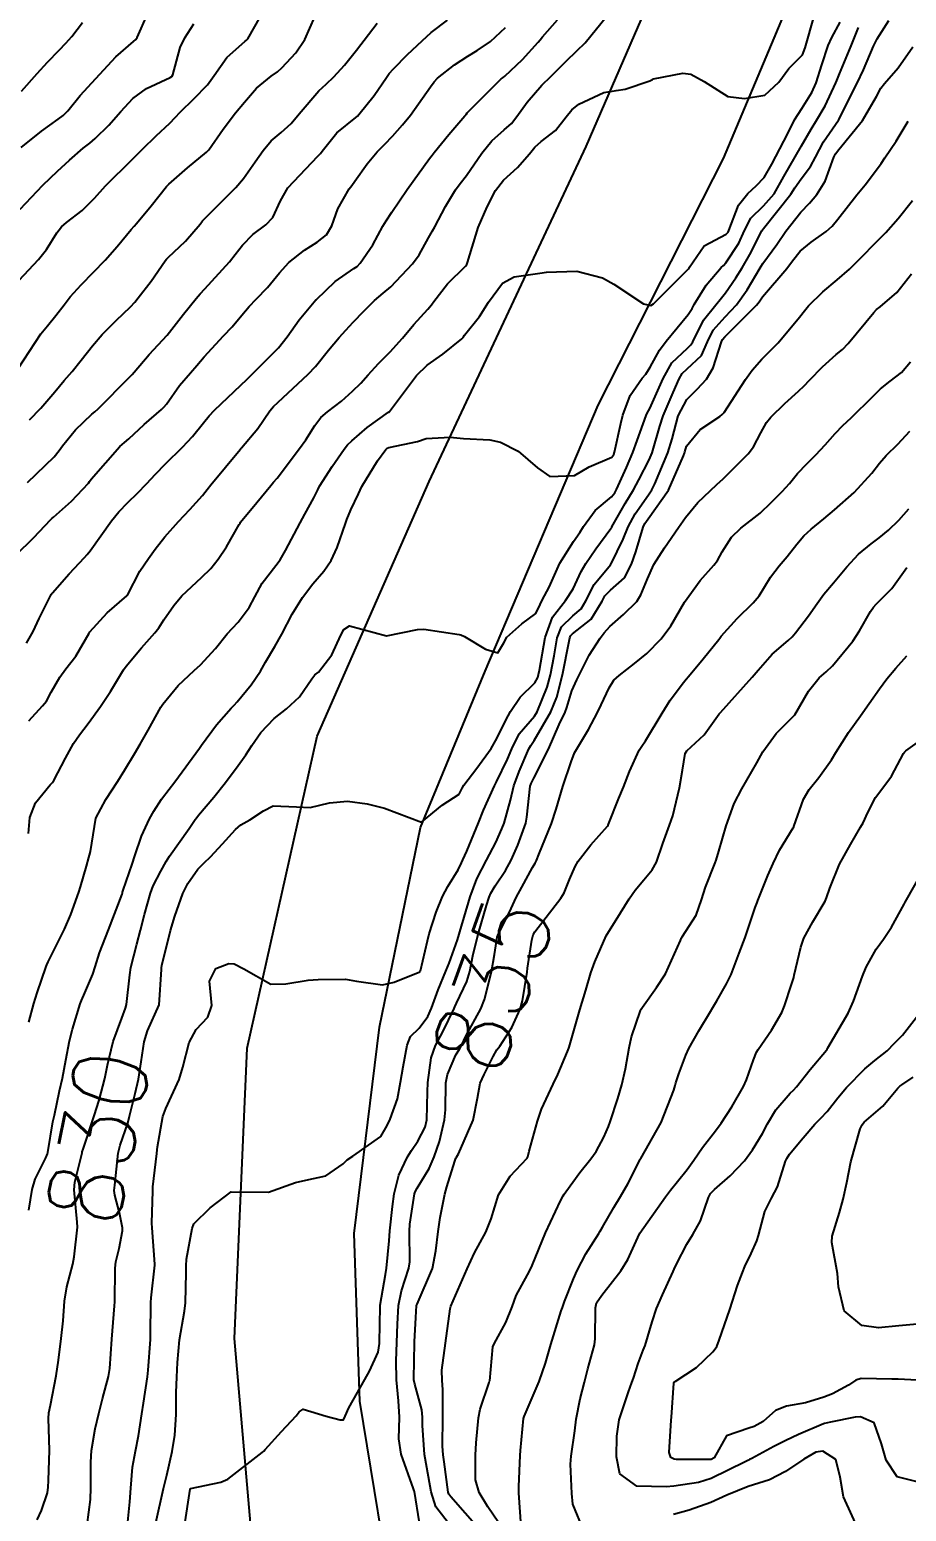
# Model space of a CAD drawing. Header units: metres. Extents: x 307586 to 320046, y 7427249 to 7434250.
# Drawn here: x 319298.7 to 319345.9, y 7428396.8 to 7428476.5 of the extents above; entities that cross this region are included whole.
import ezdxf
from ezdxf.enums import TextEntityAlignment as Align

# ---------------------------------------------------------------- set-up
doc = ezdxf.new("R2010")
doc.units = ezdxf.units.M
doc.header["$MEASUREMENT"] = 0
for name, color, linetype in [('Cotas', 45, 'Continuous'), ('Curvas de Nivel 1m', 11, 'Continuous'), ('Curvas de Nivel 5m', 15, 'Continuous'), ('Vias Primárias', 230, 'Continuous')]:
    doc.layers.add(name, color=color, linetype=linetype)
doc.styles.add('Style-STANDARD', font='STANDARD.shx')

msp = doc.modelspace()

# ---------------------------------------------------------------- linework, layer by layer
at = {"layer": 'Curvas de Nivel 1m', "flags": 128}
for points, elevation in [([(319298.114, 7428458.257), (319299.348, 7428460.122), (319299.7, 7428460.556), (319300.148, 7428461.099), (319300.587, 7428461.675), (319300.925, 7428462.102), (319301.512, 7428462.754), (319302.176, 7428463.432), (319302.797, 7428464.081), (319303.442, 7428464.823), (319304.208, 7428465.739), (319304.356, 7428465.913), (319304.478, 7428466.057), (319305.269, 7428467.002), (319306.105, 7428468.041), (319306.168, 7428468.106), (319306.234, 7428468.174), (319307.234, 7428469.039), (319308.252, 7428469.881), (319308.381, 7428470.018), (319309.144, 7428471.133), (319309.821, 7428471.997), (319310.289, 7428472.58), (319310.95, 7428473.33), (319311.723, 7428473.976), (319312.067, 7428474.212), (319312.31, 7428474.417), (319313.052, 7428475.229), (319313.544, 7428475.952), (319314.351, 7428477.772)], 821), ([(319298.286, 7428470.14), (319299.372, 7428471.018), (319300.276, 7428471.659), (319300.535, 7428471.852), (319300.784, 7428472.105), (319301.457, 7428472.933), (319302.301, 7428473.857), (319302.511, 7428474.087), (319303.374, 7428475.017), (319304.329, 7428475.831), (319304.448, 7428475.942), (319304.515, 7428476.058), (319305.086, 7428477.312)], 818), ([(319297.994, 7428448.221), (319298.955, 7428449.169), (319299.852, 7428450.112), (319299.934, 7428450.191), (319300.015, 7428450.256), (319300.997, 7428451.131), (319301.897, 7428452.091), (319301.958, 7428452.176), (319302.045, 7428452.301), (319303.597, 7428454.067), (319303.844, 7428454.286), (319304.069, 7428454.48), (319304.895, 7428455.238), (319305.836, 7428456.043), (319305.966, 7428456.169), (319306.096, 7428456.34), (319306.802, 7428457.337), (319307.391, 7428458.027), (319307.73, 7428458.411), (319308.121, 7428458.875), (319309.172, 7428460.004), (319309.634, 7428460.504), (319310.15, 7428461.132), (319310.546, 7428461.597), (319310.919, 7428461.982), (319311.528, 7428462.617), (319312.177, 7428463.405), (319312.69, 7428463.962), (319313.526, 7428464.616), (319314.2, 7428465.049), (319314.702, 7428465.438), (319314.998, 7428465.932), (319315.31, 7428466.842), (319315.928, 7428467.923), (319316.063, 7428468.094), (319316.237, 7428468.329), (319316.893, 7428469.267), (319317.431, 7428469.908), (319317.843, 7428470.32), (319318.266, 7428470.754), (319318.806, 7428471.361), (319319.224, 7428471.886), (319320.298, 7428473.406), (319320.496, 7428473.673), (319320.682, 7428473.866), (319321.591, 7428474.58), (319322.321, 7428475.057), (319322.815, 7428475.353), (319323.532, 7428475.832), (319324.341, 7428476.599)], 824), ([(319298.22, 7428466.823), (319299.455, 7428468.122), (319300.241, 7428468.87), (319300.888, 7428469.462), (319301.623, 7428470.096), (319301.97, 7428470.38), (319302.261, 7428470.627), (319303.002, 7428471.349), (319303.644, 7428472.07), (319304.29, 7428472.772), (319305.032, 7428473.316), (319306.302, 7428473.9), (319306.385, 7428473.956), (319306.434, 7428474.039), (319306.843, 7428475.517), (319307.088, 7428476.032), (319307.572, 7428476.796)], 819), ([(319298.293, 7428473.165), (319299.14, 7428474.127), (319299.703, 7428474.728), (319300.322, 7428475.374), (319300.688, 7428475.746), (319300.999, 7428476.103), (319301.576, 7428476.863)], 817), ([(319298.624, 7428452.131), (319300.057, 7428453.505), (319300.325, 7428453.842), (319300.51, 7428454.106), (319301.212, 7428454.962), (319302.089, 7428455.8), (319302.246, 7428455.932), (319302.419, 7428456.085), (319304.11, 7428457.783), (319304.245, 7428457.926), (319304.357, 7428458.058), (319305.162, 7428459.01), (319306.133, 7428460.04), (319307.013, 7428461.169), (319307.698, 7428462.025), (319307.915, 7428462.273), (319308.168, 7428462.536), (319309.494, 7428464), (319309.8, 7428464.385), (319310.197, 7428464.896), (319310.737, 7428465.453), (319311.441, 7428465.978), (319311.814, 7428466.377), (319312.226, 7428467.277), (319312.625, 7428467.964), (319314.25, 7428469.677), (319314.377, 7428469.813), (319314.474, 7428469.938), (319315.27, 7428470.928), (319316.281, 7428471.761), (319316.368, 7428471.832), (319316.449, 7428471.918), (319317.265, 7428472.939), (319317.93, 7428473.904), (319318.089, 7428474.119), (319318.31, 7428474.367), (319319.073, 7428475.137), (319319.852, 7428475.877), (319320.337, 7428476.319), (319321.226, 7428476.979)], 823), ([(319298.677, 7428433.258), (319298.753, 7428434.121), (319299.048, 7428434.905), (319299.849, 7428435.866), (319299.965, 7428435.995), (319300.046, 7428436.108), (319300.661, 7428437.306), (319301.094, 7428438.098), (319301.413, 7428438.559), (319301.884, 7428439.171), (319302.552, 7428440.08), (319303.092, 7428440.885), (319303.796, 7428442.062), (319303.925, 7428442.247), (319304.749, 7428443.238), (319305.475, 7428444.045), (319305.68, 7428444.309), (319305.953, 7428444.74), (319306.487, 7428445.51), (319306.932, 7428446.026), (319307.983, 7428447.018), (319308.488, 7428447.504), (319308.886, 7428448.001), (319309.325, 7428448.671), (319310.012, 7428449.872), (319310.056, 7428449.946), (319310.085, 7428449.989), (319310.962, 7428451.047), (319311.71, 7428451.973), (319311.866, 7428452.151), (319312.047, 7428452.365), (319313.258, 7428453.952), (319313.591, 7428454.427), (319314.082, 7428455.189), (319314.407, 7428455.618), (319314.763, 7428455.933), (319315.524, 7428456.501), (319316.104, 7428457.029), (319316.548, 7428457.476), (319316.953, 7428457.912), (319317.508, 7428458.517), (319318.125, 7428459.144), (319318.804, 7428459.89), (319319.41, 7428460.615), (319320.157, 7428461.443), (319320.349, 7428461.679), (319320.48, 7428461.867), (319321.227, 7428462.805), (319322.182, 7428463.754), (319322.25, 7428463.849), (319322.289, 7428463.953), (319322.873, 7428465.84), (319323.346, 7428466.955), (319323.807, 7428467.826), (319324.238, 7428468.377), (319324.99, 7428469.068), (319325.627, 7428469.806), (319325.909, 7428470.152), (319326.263, 7428470.469), (319327.022, 7428471.046), (319327.6, 7428471.787), (319327.908, 7428472.163), (319328.29, 7428472.473), (319329.625, 7428473.089), (319330.297, 7428473.206), (319330.77, 7428473.274), (319332.105, 7428473.732), (319332.24, 7428473.794), (319332.304, 7428473.823), (319333.873, 7428474.143), (319334.309, 7428474.08), (319335.024, 7428473.693), (319336.295, 7428472.88), (319337.198, 7428472.767), (319338.296, 7428472.956), (319339.047, 7428473.649), (319339.574, 7428474.382), (319340.325, 7428475.118), (319340.468, 7428475.491), (319340.503, 7428475.628), (319340.903, 7428477.069)], 827), ([(319298.687, 7428439.32), (319299.432, 7428440.115), (319299.639, 7428440.37), (319299.904, 7428440.848), (319300.355, 7428441.667), (319300.688, 7428442.102), (319301.23, 7428442.797), (319301.942, 7428444.021), (319301.984, 7428444.089), (319302.912, 7428445.122), (319303.972, 7428446.024), (319303.99, 7428446.043), (319304, 7428446.06), (319304.675, 7428447.364), (319305.134, 7428448.049), (319305.5, 7428448.543), (319306.005, 7428449.2), (319306.744, 7428450.029), (319307.365, 7428450.677), (319308.034, 7428451.424), (319308.288, 7428451.759), (319308.481, 7428452.006), (319310.062, 7428453.909), (319310.098, 7428453.954), (319310.135, 7428453.989), (319311.023, 7428455.036), (319311.667, 7428455.974), (319311.858, 7428456.209), (319312.098, 7428456.43), (319313.726, 7428457.946), (319314.117, 7428458.371), (319314.814, 7428459.246), (319315.388, 7428459.927), (319315.74, 7428460.323), (319316.145, 7428460.743), (319316.726, 7428461.342), (319317.292, 7428461.909), (319317.764, 7428462.307), (319318.17, 7428462.65), (319319.343, 7428463.883), (319319.691, 7428464.377), (319320.204, 7428465.279), (319320.42, 7428465.658), (319320.529, 7428465.867), (319321.115, 7428466.97), (319321.649, 7428467.856), (319321.894, 7428468.196), (319322.241, 7428468.642), (319323.074, 7428469.838), (319323.599, 7428470.493), (319324.272, 7428471.088), (319324.657, 7428471.436), (319324.95, 7428471.813), (319325.512, 7428472.586), (319326.3, 7428473.488), (319326.455, 7428473.644), (319326.608, 7428473.797), (319327.463, 7428474.641), (319328.328, 7428475.482), (319328.483, 7428475.625), (319328.629, 7428475.776), (319329.769, 7428477.181)], 826), ([(319298.697, 7428423.116), (319298.959, 7428424.117), (319299.14, 7428424.687), (319299.627, 7428426.111), (319299.658, 7428426.186), (319299.735, 7428426.358), (319300.323, 7428427.528), (319300.611, 7428428.101), (319300.952, 7428428.907), (319301.378, 7428430.094), (319301.476, 7428430.394), (319301.794, 7428431.49), (319301.924, 7428431.965), (319301.966, 7428432.088), (319302.012, 7428432.294), (319302.292, 7428434.083), (319302.829, 7428435.084), (319303.491, 7428436.065), (319303.859, 7428436.68), (319304.386, 7428437.536), (319304.685, 7428438.052), (319305.11, 7428438.818), (319305.795, 7428440.041), (319305.831, 7428440.104), (319305.895, 7428440.2), (319306.735, 7428441.203), (319307.588, 7428442.015), (319307.926, 7428442.322), (319308.736, 7428443.201), (319309.37, 7428443.996), (319309.645, 7428444.295), (319309.952, 7428444.612), (319310.548, 7428445.4), (319310.857, 7428445.981), (319311.251, 7428446.707), (319311.99, 7428447.66), (319312.218, 7428447.967), (319312.499, 7428448.464), (319313.293, 7428449.951), (319313.55, 7428450.417), (319314.033, 7428451.307), (319314.238, 7428451.74), (319314.34, 7428451.937), (319315.005, 7428452.979), (319315.664, 7428453.924), (319315.843, 7428454.146), (319316.07, 7428454.372), (319316.899, 7428455.089), (319318.052, 7428455.9), (319318.078, 7428455.915), (319318.093, 7428455.94), (319319.546, 7428457.879), (319320.119, 7428458.433), (319320.967, 7428459.019), (319321.995, 7428459.851), (319322.057, 7428459.928), (319322.136, 7428460.044), (319322.934, 7428461.056), (319323.422, 7428461.831), (319324.173, 7428462.836), (319324.811, 7428463.179), (319326.179, 7428463.376), (319326.545, 7428463.431), (319328.18, 7428463.482), (319329.556, 7428463.139), (319330.173, 7428462.798), (319331.756, 7428461.734), (319332.162, 7428461.641), (319332.307, 7428461.728), (319334.182, 7428463.613), (319334.221, 7428463.662), (319334.239, 7428463.699), (319335.033, 7428464.859), (319336.21, 7428465.482), (319336.311, 7428465.579), (319336.349, 7428465.679), (319336.867, 7428467.033), (319337.38, 7428467.669), (319337.833, 7428468.071), (319338.246, 7428468.522), (319338.672, 7428469.239), (319338.89, 7428469.651), (319339.53, 7428470.896), (319339.895, 7428471.636), (319340.289, 7428472.245), (319340.827, 7428473.095), (319341.049, 7428473.623), (319341.349, 7428474.588), (319341.7, 7428475.616), (319341.888, 7428476.063), (319342.346, 7428476.872)], 828), ([(319298.697, 7428412.994), (319298.867, 7428414.117), (319299.036, 7428414.668), (319299.608, 7428415.807), (319299.698, 7428416.023), (319299.72, 7428416.109), (319299.994, 7428417.742), (319300.067, 7428418.106), (319300.336, 7428419.413), (319300.5, 7428420.102), (319300.693, 7428421.074), (319300.883, 7428422.098), (319301.045, 7428422.741), (319301.455, 7428424.092), (319301.524, 7428424.274), (319301.712, 7428424.684), (319302.129, 7428425.682), (319302.255, 7428426.082), (319302.503, 7428426.841), (319302.981, 7428428.072), (319303.711, 7428430), (319303.727, 7428430.061), (319303.741, 7428430.093), (319303.775, 7428430.198), (319304.252, 7428431.599), (319304.402, 7428432.054), (319304.749, 7428433.115), (319305.182, 7428434.046), (319305.419, 7428434.454), (319305.839, 7428435.094), (319306.245, 7428435.636), (319306.553, 7428436.029), (319307.871, 7428437.842), (319307.939, 7428437.943), (319307.979, 7428438.009), (319308.786, 7428439.099), (319309.574, 7428439.993), (319309.733, 7428440.154), (319309.898, 7428440.327), (319310.651, 7428441.243), (319311.15, 7428441.978), (319311.435, 7428442.468), (319311.936, 7428443.305), (319312.302, 7428443.965), (319312.868, 7428445.047), (319313.416, 7428445.948), (319313.98, 7428446.67), (319314.568, 7428447.353), (319314.963, 7428447.93), (319315.291, 7428448.636), (319315.729, 7428449.923), (319315.801, 7428450.137), (319316.024, 7428450.661), (319316.428, 7428451.523), (319316.611, 7428451.911), (319317.454, 7428453.296), (319317.896, 7428453.893), (319317.977, 7428453.978), (319318.065, 7428454.014), (319319.609, 7428454.337), (319320.072, 7428454.491), (319321.36, 7428454.571), (319322.073, 7428454.498), (319323.488, 7428454.412), (319324.07, 7428454.298), (319325.022, 7428453.81), (319326.054, 7428452.924), (319326.716, 7428452.456), (319328.05, 7428452.506), (319328.845, 7428452.972), (319330.06, 7428453.492), (319330.172, 7428453.638), (319330.211, 7428453.749), (319330.541, 7428455.291), (319330.647, 7428455.744), (319331.037, 7428456.808), (319331.698, 7428457.734), (319331.897, 7428457.951), (319332.122, 7428458.327), (319332.622, 7428459.236), (319332.974, 7428459.718), (319334.157, 7428461.152), (319334.374, 7428461.485), (319334.496, 7428461.697), (319335.134, 7428462.73), (319335.947, 7428463.682), (319336.069, 7428463.797), (319336.187, 7428463.933), (319336.886, 7428464.99), (319337.192, 7428465.67), (319337.544, 7428466.342), (319338.226, 7428466.997), (319338.785, 7428467.652), (319339.311, 7428468.58), (319339.923, 7428469.635), (319340.269, 7428470.233), (319340.777, 7428471.126), (319341.088, 7428471.622), (319341.528, 7428472.38), (319342.113, 7428473.612), (319342.166, 7428473.75), (319342.31, 7428474.108), (319342.76, 7428475.17), (319342.939, 7428475.601), (319343.337, 7428476.589)], 829), ([(319298.726, 7428455.488), (319299.349, 7428456.121), (319300.102, 7428457.007), (319300.598, 7428457.615), (319301.018, 7428458.101), (319301.516, 7428458.699), (319302.127, 7428459.482), (319302.646, 7428460.082), (319303.387, 7428460.829), (319304.156, 7428461.579), (319304.389, 7428461.828), (319304.585, 7428462.056), (319305.268, 7428462.953), (319306.03, 7428464.042), (319306.096, 7428464.129), (319306.186, 7428464.217), (319307.126, 7428465.104), (319307.91, 7428466.023), (319308.046, 7428466.191), (319308.216, 7428466.372), (319309.839, 7428467.996), (319310.238, 7428468.465), (319310.87, 7428469.361), (319311.303, 7428469.979), (319311.738, 7428470.498), (319312.268, 7428470.952), (319312.802, 7428471.435), (319313.243, 7428471.956), (319314.295, 7428473.187), (319314.682, 7428473.553), (319315.098, 7428473.932), (319315.68, 7428474.559), (319316.325, 7428475.37), (319316.562, 7428475.685), (319316.743, 7428475.916), (319317.429, 7428476.823)], 822), ([(319301.829, 7428396.075), (319302.009, 7428397.449), (319302.037, 7428398.074), (319302.032, 7428399.448), (319302.061, 7428400.074), (319302.267, 7428401.235), (319302.463, 7428402.07), (319302.66, 7428402.858), (319302.98, 7428404.065), (319303.049, 7428404.484), (319303.156, 7428406.065), (319303.303, 7428407.857), (319303.314, 7428408.063), (319303.334, 7428409.866), (319303.354, 7428410.063), (319303.384, 7428410.214), (319303.546, 7428410.938), (319303.734, 7428411.884), (319303.73, 7428412.058), (319303.571, 7428412.85), (319303.322, 7428413.806), (319303.294, 7428414.064), (319303.314, 7428414.337), (319303.508, 7428416.062), (319303.617, 7428416.499), (319304.012, 7428417.674), (319304.113, 7428418.055), (319304.422, 7428419.275), (319304.601, 7428420.051), (319304.744, 7428420.972), (319304.906, 7428422.048), (319305.084, 7428422.651), (319305.703, 7428424.04), (319305.835, 7428425.935), (319305.837, 7428426.038), (319305.854, 7428426.158), (319306.311, 7428428.032), (319306.543, 7428428.81), (319306.983, 7428430.022), (319307.243, 7428430.557), (319307.793, 7428431.336), (319308.128, 7428431.676), (319308.469, 7428432.003), (319309.114, 7428432.693), (319309.818, 7428433.475), (319310.096, 7428433.711), (319310.592, 7428433.982), (319311.327, 7428434.478), (319311.835, 7428434.744), (319313.099, 7428434.686), (319313.834, 7428434.649), (319314.863, 7428434.904), (319315.839, 7428434.986), (319316.891, 7428434.851), (319317.834, 7428434.621), (319319.823, 7428433.87), (319320.924, 7428434.772), (319321.846, 7428435.364), (319322.006, 7428435.692), (319322.093, 7428435.846), (319322.791, 7428436.765), (319323.576, 7428437.824), (319323.878, 7428438.368), (319324.355, 7428439.349), (319324.607, 7428439.813), (319325.136, 7428440.576), (319325.916, 7428441.356), (319326.077, 7428441.641), (319326.121, 7428441.797), (319326.165, 7428442.037), (319326.466, 7428443.792), (319326.864, 7428444.882), (319327.566, 7428445.776), (319327.979, 7428446.401), (319328.412, 7428447.343), (319328.66, 7428447.763), (319329.204, 7428448.555), (319330.012, 7428449.646), (319330.051, 7428449.712), (319330.068, 7428449.749), (319330.777, 7428450.997), (319331.226, 7428451.738), (319331.519, 7428452.265), (319332.059, 7428453.344), (319332.221, 7428453.728), (319332.643, 7428455.163), (319332.826, 7428455.719), (319333.356, 7428456.962), (319333.687, 7428457.706), (319333.84, 7428457.982), (319334.121, 7428458.236), (319334.875, 7428458.95), (319335.212, 7428459.689), (319335.518, 7428460.318), (319336.156, 7428461.029), (319336.76, 7428461.674), (319337.346, 7428462.493), (319338.039, 7428463.661), (319338.09, 7428463.755), (319338.187, 7428463.906), (319338.935, 7428464.915), (319339.428, 7428465.642), (319340.223, 7428466.657), (319340.702, 7428467.151), (319341.096, 7428467.621), (319341.528, 7428468.332), (319342.005, 7428469.613), (319342.085, 7428469.792), (319342.267, 7428470.028), (319343.541, 7428471.591), (319344.296, 7428472.885), (319344.54, 7428473.338), (319344.737, 7428473.576), (319345.456, 7428474.429), (319346.247, 7428475.561)], 831), ([(319303.994, 7428396.054), (319304.121, 7428397.317), (319304.184, 7428398.052), (319304.269, 7428399.187), (319304.425, 7428400.05), (319304.603, 7428400.871), (319304.779, 7428402.047), (319304.869, 7428402.625), (319305.076, 7428404.044), (319305.112, 7428404.4), (319305.232, 7428406.043), (319305.243, 7428406.294), (319305.265, 7428408.042), (319305.277, 7428408.28), (319305.473, 7428410.041), (319305.475, 7428410.1), (319305.323, 7428412.042), (319305.315, 7428412.293), (319305.359, 7428414.042), (319305.374, 7428414.254), (319305.575, 7428416.04), (319305.579, 7428416.074), (319305.617, 7428416.401), (319305.912, 7428418.036), (319306.07, 7428418.466), (319306.782, 7428420.023), (319306.987, 7428420.696), (319307.327, 7428422.015), (319307.69, 7428422.709), (319308.316, 7428423.385), (319308.535, 7428424.002), (319308.417, 7428425.308), (319308.763, 7428426), (319309.462, 7428426.266), (319309.735, 7428426.247), (319310.264, 7428425.985), (319311.721, 7428425.146), (319312.514, 7428425.165), (319313.724, 7428425.375), (319314.257, 7428425.402), (319315.725, 7428425.419), (319316.315, 7428425.32), (319317.721, 7428425.108), (319318.345, 7428425.263), (319319.732, 7428425.812), (319319.753, 7428425.849), (319319.759, 7428425.87), (319320.137, 7428427.478), (319320.235, 7428427.865), (319320.602, 7428429.024), (319320.948, 7428429.858), (319321.238, 7428430.398), (319321.795, 7428431.304), (319321.968, 7428431.68), (319322.04, 7428431.846), (319322.26, 7428432.296), (319322.892, 7428433.834), (319323.157, 7428434.506), (319323.747, 7428435.822), (319323.855, 7428436.032), (319324.439, 7428437.242), (319324.671, 7428437.812), (319325.077, 7428438.612), (319325.891, 7428439.564), (319326.047, 7428439.798), (319326.577, 7428441.126), (319326.76, 7428441.787), (319326.955, 7428442.806), (319327.126, 7428443.782), (319327.359, 7428444.372), (319327.961, 7428444.962), (319328.402, 7428445.33), (319328.658, 7428445.763), (319329.103, 7428446.638), (319329.992, 7428447.7), (319330.014, 7428447.728), (319330.031, 7428447.75), (319330.674, 7428449.075), (319330.944, 7428449.741), (319331.312, 7428450.449), (319332.039, 7428451.469), (319332.215, 7428451.727), (319332.371, 7428452.05), (319333.065, 7428453.715), (319333.303, 7428454.483), (319333.634, 7428455.707), (319334.102, 7428456.59), (319334.649, 7428457.153), (319335.154, 7428457.69), (319335.519, 7428458.289), (319335.962, 7428459.682), (319336.017, 7428459.809), (319336.146, 7428459.954), (319337.836, 7428461.663), (319337.98, 7428461.847), (319338.167, 7428462.114), (319339.48, 7428463.641), (319339.786, 7428464.039), (319340.197, 7428464.571), (319340.777, 7428465.052), (319341.596, 7428465.616), (319341.914, 7428465.915), (319342.22, 7428466.292), (319343.242, 7428467.595), (319343.694, 7428468.136), (319344.252, 7428468.86), (319344.547, 7428469.288), (319344.744, 7428469.575), (319345.355, 7428470.486), (319346.003, 7428471.563)], 832), ([(319305.522, 7428396.185), (319305.937, 7428398.032), (319306.125, 7428398.754), (319306.409, 7428400.025), (319306.543, 7428400.906), (319306.625, 7428402.022), (319306.62, 7428403.188), (319306.653, 7428404.022), (319306.692, 7428404.805), (319306.792, 7428406.021), (319307.068, 7428407.577), (319307.125, 7428408.016), (319307.152, 7428409.638), (319307.16, 7428410.016), (319307.184, 7428410.369), (319307.485, 7428412.011), (319307.565, 7428412.265), (319308.453, 7428413.122), (319309.583, 7428413.99), (319311.583, 7428413.97), (319313.043, 7428414.496), (319313.593, 7428414.616), (319314.676, 7428414.85), (319315.607, 7428415.493), (319315.816, 7428415.711), (319316.125, 7428415.912), (319317.624, 7428416.96), (319317.971, 7428417.545), (319318.14, 7428417.885), (319318.532, 7428418.993), (319318.681, 7428419.88), (319318.841, 7428420.702), (319319.052, 7428421.876), (319319.232, 7428422.33), (319319.692, 7428422.791), (319320.155, 7428423.409), (319320.359, 7428423.863), (319320.722, 7428424.855), (319321.135, 7428425.856), (319321.302, 7428426.289), (319321.75, 7428427.535), (319321.846, 7428427.849), (319321.881, 7428427.975), (319322.432, 7428429.84), (319322.8, 7428430.823), (319323.313, 7428431.827), (319323.813, 7428432.778), (319324.141, 7428433.496), (319324.264, 7428433.816), (319324.604, 7428435.05), (319324.792, 7428435.811), (319325.074, 7428436.594), (319325.597, 7428437.803), (319325.695, 7428437.982), (319325.877, 7428438.256), (319326.771, 7428439.787), (319327.1, 7428440.587), (319327.398, 7428441.778), (319327.759, 7428443.591), (319327.791, 7428443.772), (319327.834, 7428443.882), (319327.946, 7428443.986), (319328.944, 7428444.774), (319329.544, 7428445.754), (319329.691, 7428446.037), (319329.979, 7428446.329), (319330.733, 7428446.995), (319331.126, 7428447.739), (319331.344, 7428448.392), (319331.742, 7428449.733), (319331.828, 7428449.92), (319332.02, 7428450.178), (319333.107, 7428451.714), (319333.912, 7428453.553), (319333.965, 7428453.701), (319333.989, 7428453.777), (319334.069, 7428454.076), (319334.805, 7428454.97), (319335.863, 7428455.682), (319335.995, 7428455.78), (319336.095, 7428455.884), (319337.243, 7428457.663), (319337.614, 7428458.164), (319338.13, 7428458.762), (319338.574, 7428459.208), (319339.004, 7428459.641), (319340.157, 7428461.009), (319340.424, 7428461.364), (319340.64, 7428461.625), (319341.406, 7428462.382), (319342.177, 7428463.017), (319342.842, 7428463.6), (319343.517, 7428464.266), (319344.204, 7428464.969), (319344.508, 7428465.277), (319344.8, 7428465.574), (319345.472, 7428466.316), (319346.23, 7428467.289)], 833), ([(319307.078, 7428396.014), (319307.377, 7428397.995), (319307.379, 7428398.01), (319307.393, 7428398.032), (319309.025, 7428398.366), (319309.398, 7428398.54), (319311.247, 7428399.962), (319311.334, 7428400.041), (319311.416, 7428400.14), (319312.288, 7428401.094), (319313.071, 7428401.944), (319313.236, 7428402.151), (319313.447, 7428402.308), (319314.685, 7428401.928), (319315.44, 7428401.721), (319315.623, 7428401.735), (319315.72, 7428401.916), (319315.906, 7428402.372), (319316.772, 7428403.9), (319317.022, 7428404.344), (319317.485, 7428405.361), (319317.557, 7428405.824), (319317.556, 7428405.889), (319317.589, 7428407.812), (319317.593, 7428407.889), (319317.88, 7428409.536), (319317.942, 7428409.886), (319318.08, 7428411.36), (319318.114, 7428411.884), (319318.253, 7428413.206), (319318.341, 7428413.882), (319318.593, 7428414.885), (319319.062, 7428415.876), (319319.278, 7428416.212), (319319.621, 7428416.703), (319320.025, 7428417.47), (319320.108, 7428417.865), (319320.147, 7428419.366), (319320.162, 7428419.865), (319320.339, 7428421.198), (319320.578, 7428421.861), (319320.964, 7428422.584), (319321.576, 7428423.851), (319321.615, 7428423.94), (319321.707, 7428424.13), (319322.267, 7428425.299), (319322.425, 7428425.84), (319322.581, 7428426.677), (319322.863, 7428427.833), (319323.321, 7428429.379), (319323.457, 7428429.825), (319323.546, 7428430.054), (319323.782, 7428430.44), (319324.344, 7428431.265), (319324.645, 7428431.812), (319324.996, 7428432.623), (319325.426, 7428433.804), (319325.495, 7428434.136), (319325.673, 7428435.802), (319325.711, 7428435.945), (319325.857, 7428436.236), (319326.649, 7428437.788), (319327.23, 7428439.123), (319327.549, 7428439.775), (319327.647, 7428440.024), (319327.91, 7428440.92), (319328.168, 7428441.519), (319328.305, 7428441.766), (319328.848, 7428442.847), (319329.424, 7428443.755), (319329.653, 7428444.048), (319329.952, 7428444.38), (319330.679, 7428445.026), (319331.406, 7428445.736), (319331.628, 7428446.082), (319331.985, 7428446.945), (319332.317, 7428447.725), (319332.896, 7428448.606), (319333.653, 7428449.706), (319334.028, 7428450.248), (319334.682, 7428451.048), (319335.347, 7428451.687), (319335.717, 7428452.012), (319336.049, 7428452.318), (319337.399, 7428453.66), (319337.681, 7428454.043), (319338.08, 7428454.804), (319338.38, 7428455.356), (319338.61, 7428455.645), (319339.362, 7428456.376), (319340.107, 7428457.046), (319340.408, 7428457.329), (319340.685, 7428457.624), (319341.391, 7428458.35), (319342.134, 7428459.013), (319342.46, 7428459.283), (319342.781, 7428459.6), (319344.16, 7428461.276), (319344.306, 7428461.434), (319344.488, 7428461.577), (319345.391, 7428462.348), (319346.181, 7428463.34)], 834), ([(319321.375, 7428396.028), (319320.584, 7428397.051), (319320.346, 7428397.856), (319320.205, 7428398.662), (319319.972, 7428399.862), (319319.872, 7428401.428), (319319.878, 7428401.863), (319319.844, 7428402.261), (319319.461, 7428403.647), (319319.408, 7428403.871), (319319.406, 7428403.929), (319319.434, 7428405.871), (319319.437, 7428405.927), (319319.507, 7428407.234), (319319.558, 7428407.869), (319319.586, 7428407.942), (319320.411, 7428409.861), (319320.594, 7428410.813), (319320.708, 7428411.859), (319320.829, 7428412.599), (319321.069, 7428413.855), (319321.184, 7428414.259), (319321.61, 7428415.629), (319321.673, 7428415.788), (319321.708, 7428415.849), (319321.803, 7428416.035), (319322.606, 7428417.835), (319322.835, 7428419.022), (319322.98, 7428419.83), (319323.19, 7428420.297), (319323.675, 7428421.26), (319323.879, 7428421.619), (319324.03, 7428421.817), (319324.686, 7428422.817), (319325.136, 7428423.806), (319325.262, 7428424.252), (319325.503, 7428425.802), (319325.53, 7428426.007), (319325.75, 7428427.517), (319325.82, 7428427.799), (319325.925, 7428427.968), (319327.318, 7428429.777), (319327.489, 7428430.062), (319327.788, 7428430.782), (319328.083, 7428431.483), (319328.255, 7428431.765), (319328.927, 7428432.644), (319329.822, 7428433.648), (319329.865, 7428433.707), (319329.887, 7428433.749), (319330.442, 7428435.146), (319330.686, 7428435.742), (319331.017, 7428436.582), (319331.532, 7428437.733), (319331.665, 7428437.942), (319331.878, 7428438.245), (319332.762, 7428439.717), (319333.2, 7428440.414), (319333.918, 7428441.368), (319334.064, 7428441.556), (319334.175, 7428441.697), (319334.97, 7428442.653), (319335.812, 7428443.681), (319335.87, 7428443.755), (319335.946, 7428443.857), (319336.811, 7428444.816), (319337.667, 7428445.655), (319337.977, 7428446.037), (319338.597, 7428447.034), (319339.056, 7428447.639), (319339.488, 7428448.148), (319340.011, 7428448.814), (319340.388, 7428449.256), (319340.787, 7428449.622), (319341.468, 7428450.176), (319342.033, 7428450.653), (319343.093, 7428451.594), (319344.053, 7428452.63), (319344.466, 7428453.169), (319344.827, 7428453.572), (319345.448, 7428454.19), (319346.083, 7428454.88)], 836), ([(319322.946, 7428395.824), (319321.39, 7428397.595), (319321.287, 7428397.737), (319321.258, 7428397.842), (319321.041, 7428399.477), (319320.989, 7428399.846), (319320.956, 7428400.311), (319320.973, 7428401.847), (319320.967, 7428403.356), (319320.93, 7428403.848), (319320.921, 7428404.399), (319321.115, 7428405.846), (319321.368, 7428407.699), (319321.401, 7428407.842), (319321.516, 7428408.123), (319322.284, 7428409.839), (319322.673, 7428410.706), (319323.282, 7428411.824), (319323.57, 7428412.543), (319323.962, 7428413.816), (319324.588, 7428414.82), (319325.509, 7428415.801), (319325.548, 7428415.867), (319325.617, 7428416.166), (319326.052, 7428417.794), (319326.28, 7428418.431), (319326.896, 7428419.781), (319327.151, 7428420.288), (319327.679, 7428421.54), (319327.742, 7428421.71), (319327.764, 7428421.769), (319328.188, 7428423.275), (319328.332, 7428423.764), (319328.656, 7428424.824), (319328.927, 7428425.758), (319329.143, 7428426.352), (319329.753, 7428427.75), (319330.525, 7428428.983), (319330.986, 7428429.738), (319331.311, 7428430.203), (319331.788, 7428430.759), (319332.226, 7428431.294), (319332.454, 7428431.72), (319332.806, 7428432.708), (319333.163, 7428433.71), (319333.339, 7428434.198), (319333.708, 7428435.702), (319333.863, 7428436.667), (319334.012, 7428437.558), (319334.102, 7428437.698), (319335.02, 7428438.55), (319335.839, 7428439.681), (319335.867, 7428439.717), (319335.904, 7428439.768), (319337.607, 7428441.655), (319337.927, 7428442.03), (319338.69, 7428442.888), (319339.549, 7428443.634), (319339.757, 7428443.82), (319339.949, 7428444.05), (319340.634, 7428444.953), (319341.097, 7428445.619), (319341.472, 7428446.121), (319341.984, 7428446.726), (319342.697, 7428447.599), (319343.324, 7428448.269), (319344.012, 7428448.821), (319344.443, 7428449.149), (319344.947, 7428449.571), (319345.493, 7428450.101), (319346.034, 7428450.704)], 837), ([(319324.226, 7428395.811), (319323.385, 7428397.045), (319322.919, 7428397.825), (319322.72, 7428398.507), (319322.72, 7428399.827), (319322.756, 7428400.494), (319322.882, 7428401.826), (319322.978, 7428402.295), (319323.462, 7428403.736), (319323.483, 7428403.799), (319323.488, 7428403.82), (319323.664, 7428405.644), (319323.722, 7428405.818), (319324.356, 7428406.96), (319324.696, 7428407.808), (319324.918, 7428408.407), (319325.53, 7428409.52), (319325.673, 7428409.798), (319325.767, 7428410.027), (319326.488, 7428411.786), (319327.303, 7428413.497), (319327.448, 7428413.772), (319327.5, 7428413.855), (319327.586, 7428413.98), (319328.34, 7428415.025), (319328.929, 7428415.757), (319329.215, 7428416.156), (319329.625, 7428416.933), (319329.873, 7428417.505), (319329.967, 7428417.747), (319330.387, 7428419.001), (319330.595, 7428419.741), (319330.797, 7428420.607), (319330.987, 7428421.737), (319331.111, 7428422.313), (319331.601, 7428423.731), (319331.634, 7428423.801), (319331.706, 7428423.913), (319332.468, 7428424.973), (319332.938, 7428425.712), (319333.751, 7428427.503), (319333.809, 7428427.643), (319333.844, 7428427.699), (319334.589, 7428428.867), (319334.886, 7428429.689), (319335.107, 7428430.363), (319335.62, 7428431.682), (319335.67, 7428431.816), (319335.809, 7428432.301), (319336.203, 7428433.674), (319336.637, 7428434.872), (319337.047, 7428435.662), (319337.867, 7428437.062), (319338.069, 7428437.45), (319338.183, 7428437.647), (319338.902, 7428438.625), (319339.903, 7428439.63), (319340.636, 7428440.903), (319341.206, 7428441.617), (319341.589, 7428441.951), (319341.93, 7428442.272), (319343.016, 7428443.594), (319343.382, 7428444.158), (319343.967, 7428445.185), (319344.131, 7428445.418), (319344.289, 7428445.577), (319345.123, 7428446.427), (319345.936, 7428447.561)], 838), ([(319325.179, 7428395.998), (319325.055, 7428397.803), (319325.062, 7428398.138), (319325.132, 7428399.803), (319325.15, 7428400.069), (319325.312, 7428401.801), (319325.338, 7428401.907), (319325.446, 7428402.149), (319326.151, 7428403.79), (319326.487, 7428404.776), (319326.781, 7428405.781), (319327.335, 7428407.596), (319327.397, 7428407.772), (319327.516, 7428408.083), (319327.989, 7428409.305), (319328.199, 7428409.763), (319328.66, 7428410.645), (319329.351, 7428411.752), (319329.436, 7428411.879), (319329.566, 7428412.091), (319330.171, 7428413.15), (319330.53, 7428413.741), (319330.92, 7428414.41), (319331.586, 7428415.73), (319331.597, 7428415.746), (319331.613, 7428415.78), (319332.719, 7428417.714), (319333.395, 7428419.448), (319333.466, 7428419.703), (319333.508, 7428419.85), (319333.662, 7428420.33), (319334.035, 7428421.339), (319334.2, 7428421.695), (319334.738, 7428422.644), (319335.37, 7428423.683), (319335.498, 7428423.89), (319335.712, 7428424.258), (319336.231, 7428425.167), (319336.473, 7428425.669), (319336.909, 7428426.827), (319337.225, 7428427.658), (319337.777, 7428429.269), (319337.879, 7428429.551), (319337.919, 7428429.649), (319338.453, 7428430.987), (319338.732, 7428431.641), (319339.088, 7428432.359), (319339.822, 7428433.566), (319339.845, 7428433.608), (319339.851, 7428433.63), (319340.363, 7428435.107), (319340.675, 7428435.622), (319341.203, 7428436.273), (319341.869, 7428437.222), (319342.102, 7428437.607), (319342.793, 7428438.693), (319343.444, 7428439.587), (319343.909, 7428440.237), (319344.459, 7428441.034), (319344.86, 7428441.571), (319345.345, 7428442.15), (319345.935, 7428442.807)], 839), ([(319346.566, 7428398.382), (319345.409, 7428398.661), (319344.821, 7428399.566), (319344.562, 7428400.438), (319344.18, 7428401.573), (319343.446, 7428401.886), (319343.154, 7428401.875), (319341.825, 7428401.596), (319341.506, 7428401.535), (319341.442, 7428401.517), (319340.109, 7428400.943), (319339.428, 7428400.611), (319338.77, 7428400.289), (319337.593, 7428399.648), (319337.474, 7428399.587), (319337.412, 7428399.561), (319337.225, 7428399.466), (319335.402, 7428398.565), (319334.729, 7428398.357), (319333.398, 7428398.159), (319332.98, 7428398.121), (319331.397, 7428398.153), (319330.495, 7428398.824), (319330.308, 7428399.737), (319330.321, 7428400.845), (319330.457, 7428401.735), (319330.961, 7428403.231), (319331.132, 7428403.725), (319331.218, 7428403.973), (319331.479, 7428404.763), (319331.741, 7428405.465), (319331.846, 7428405.716), (319332.23, 7428406.989), (319332.464, 7428407.71), (319332.788, 7428408.439), (319333.363, 7428409.702), (319333.414, 7428409.823), (319333.539, 7428410.101), (319334.086, 7428411.164), (319334.417, 7428411.691), (319334.831, 7428412.427), (319335.261, 7428413.683), (319335.374, 7428413.894), (319335.589, 7428414.113), (319336.427, 7428414.842), (319337.188, 7428415.656), (319337.619, 7428416.242), (319338.157, 7428417.116), (319338.427, 7428417.642), (319338.878, 7428418.4), (319339.658, 7428419.287), (319339.834, 7428419.454), (319339.99, 7428419.627), (319340.724, 7428420.568), (319341.609, 7428421.611), (319341.64, 7428421.654), (319341.684, 7428421.731), (319342.777, 7428423.594), (319343.065, 7428424.237), (319343.539, 7428425.583), (319343.738, 7428426.058), (319344.289, 7428427.033), (319344.667, 7428427.571), (319345.107, 7428428.222), (319345.781, 7428429.453), (319345.819, 7428429.523), (319345.841, 7428429.559), (319345.905, 7428429.679), (319346.971, 7428431.542)], 841), ([(319347.178, 7428403.824), (319345.468, 7428403.905), (319345.118, 7428403.914), (319343.468, 7428403.941), (319343.183, 7428403.867), (319342.786, 7428403.587), (319341.927, 7428403.126), (319341.456, 7428402.941), (319340.481, 7428402.642), (319339.451, 7428402.47), (319338.862, 7428402.223), (319338.197, 7428401.642), (319337.722, 7428401.364), (319337.437, 7428401.284), (319336.23, 7428400.869), (319335.572, 7428399.678), (319335.412, 7428399.592), (319333.52, 7428399.591), (319333.412, 7428399.603), (319333.227, 7428399.702), (319333.152, 7428399.968), (319333.252, 7428401.702), (319333.269, 7428401.878), (319333.403, 7428403.701), (319333.417, 7428403.747), (319333.464, 7428403.79), (319334.616, 7428404.548), (319335.488, 7428405.383), (319335.626, 7428405.543), (319335.7, 7428405.677), (319335.831, 7428406.01), (319336.402, 7428407.667), (319336.815, 7428408.95), (319337.09, 7428409.657), (319337.223, 7428409.969), (319337.548, 7428410.673), (319337.852, 7428411.353), (319337.945, 7428411.646), (319338.297, 7428412.922), (319338.651, 7428413.639), (319338.972, 7428414.256), (319339.411, 7428415.632), (319339.466, 7428415.78), (319339.617, 7428416.012), (319340.354, 7428416.894), (319340.987, 7428417.616), (319341.308, 7428417.943), (319341.643, 7428418.299), (319342.22, 7428419.036), (319342.678, 7428419.595), (319343.673, 7428420.599), (319344.212, 7428421.04), (319344.868, 7428421.568), (319345.275, 7428421.976), (319345.691, 7428422.416), (319346.578, 7428423.547)], 842), ([(319346.874, 7428406.907), (319345.505, 7428406.774), (319344.41, 7428406.665), (319343.505, 7428406.801), (319342.564, 7428407.589), (319342.251, 7428408.874), (319342.2, 7428409.593), (319341.901, 7428411.255), (319341.911, 7428411.597), (319342.299, 7428412.869), (319342.508, 7428413.591), (319342.705, 7428414.485), (319342.912, 7428415.591), (319343.415, 7428417.367), (319343.519, 7428417.582), (319343.565, 7428417.65), (319343.635, 7428417.724), (319344.635, 7428418.584), (319345.443, 7428419.562), (319345.556, 7428419.669), (319345.665, 7428419.747), (319346.272, 7428420.154)], 843)]:
    msp.add_lwpolyline(points, dxfattribs=dict(at, elevation=elevation))
at = {"layer": 'Curvas de Nivel 5m', "flags": 128}
for points, elevation in [([(319298.172, 7428463.007), (319299.215, 7428464.125), (319299.647, 7428464.662), (319300.204, 7428465.543), (319300.444, 7428465.873), (319300.724, 7428466.105), (319301.57, 7428466.746), (319302.226, 7428467.416), (319302.821, 7428468.081), (319304.247, 7428469.499), (319304.532, 7428469.775), (319304.806, 7428470.054), (319305.537, 7428470.774), (319306.274, 7428471.451), (319306.568, 7428471.747), (319306.835, 7428472.034), (319307.566, 7428472.751), (319308.298, 7428473.509), (319308.664, 7428474.015), (319309.342, 7428474.98), (319310.331, 7428475.853), (319310.411, 7428475.91), (319310.483, 7428475.988), (319311.152, 7428477.175)], 820), ([(319298.565, 7428443.495), (319298.928, 7428444.12), (319299.254, 7428444.816), (319299.903, 7428446.111), (319299.932, 7428446.152), (319299.974, 7428446.199), (319300.863, 7428447.223), (319301.683, 7428448.093), (319301.834, 7428448.253), (319301.997, 7428448.459), (319303.139, 7428450.073), (319303.535, 7428450.553), (319304.028, 7428451.049), (319304.545, 7428451.545), (319305.024, 7428452.05), (319305.513, 7428452.58), (319306.054, 7428453.138), (319306.955, 7428454.031), (319307.498, 7428454.599), (319308.083, 7428455.332), (319308.39, 7428455.713), (319308.677, 7428456.011), (319310.107, 7428457.361), (319310.428, 7428457.668), (319310.741, 7428457.984), (319311.422, 7428458.675), (319312.127, 7428459.374), (319312.598, 7428459.963), (319313.236, 7428460.865), (319314.134, 7428461.94), (319314.163, 7428461.974), (319315.166, 7428462.937), (319316.18, 7428463.635), (319316.352, 7428463.748), (319316.528, 7428463.917), (319317.209, 7428464.899), (319317.745, 7428465.905), (319317.917, 7428466.202), (319318.221, 7428466.661), (319319.056, 7428467.888), (319320.25, 7428469.544), (319320.39, 7428469.73), (319320.504, 7428469.867), (319321.289, 7428470.838), (319322.158, 7428471.851), (319322.215, 7428471.919), (319322.284, 7428471.997), (319324.109, 7428473.823), (319324.219, 7428473.907), (319324.305, 7428473.971), (319325.25, 7428474.879), (319326.099, 7428475.802), (319326.205, 7428475.931), (319326.336, 7428476.085), (319327.134, 7428477.003)], 825), ([(319299.134, 7428396.344), (319299.374, 7428396.86), (319299.694, 7428397.8), (319299.736, 7428398.105), (319299.758, 7428398.466), (319299.811, 7428400.104), (319299.753, 7428401.79), (319299.774, 7428402.105), (319299.858, 7428402.515), (319300.171, 7428404.099), (319300.295, 7428404.926), (319300.441, 7428406.1), (319300.54, 7428407.056), (319300.621, 7428408.099), (319300.745, 7428408.873), (319301.064, 7428410.095), (319301.137, 7428410.496), (319301.31, 7428412.093), (319301.302, 7428412.356), (319301.134, 7428414.094), (319301.174, 7428414.509), (319301.555, 7428416.091), (319301.567, 7428416.137), (319301.615, 7428416.284), (319302.217, 7428418.081), (319302.485, 7428418.921), (319302.79, 7428420.073), (319302.932, 7428420.803), (319303.233, 7428422.067), (319303.696, 7428423.326), (319303.899, 7428423.86), (319303.948, 7428424.058), (319304.123, 7428425.66), (319304.185, 7428426.055), (319304.5, 7428427.297), (319304.698, 7428428.051), (319304.919, 7428428.89), (319305.243, 7428430.045), (319305.384, 7428430.439), (319305.791, 7428431.233), (319306.082, 7428431.752), (319306.265, 7428432.033), (319307.317, 7428433.516), (319307.648, 7428434.013), (319307.724, 7428434.112), (319307.826, 7428434.235), (319308.64, 7428435.203), (319309.28, 7428435.996), (319309.521, 7428436.328), (319309.861, 7428436.789), (319310.373, 7428437.48), (319310.69, 7428437.982), (319311.177, 7428438.68), (319311.888, 7428439.443), (319312.549, 7428439.96), (319313.25, 7428440.603), (319313.917, 7428441.573), (319314.08, 7428441.779), (319314.272, 7428441.937), (319315.002, 7428442.859), (319315.481, 7428443.925), (319315.65, 7428444.221), (319315.95, 7428444.424), (319317.943, 7428443.89), (319319.599, 7428444.223), (319319.949, 7428444.242), (319321.843, 7428443.952), (319321.944, 7428443.928), (319322.132, 7428443.847), (319323.265, 7428443.159), (319323.934, 7428442.966), (319324.253, 7428443.504), (319324.419, 7428443.815), (319325.225, 7428444.536), (319325.962, 7428445.086), (319326.202, 7428445.564), (319326.312, 7428445.795), (319326.696, 7428446.505), (319327.268, 7428447.781), (319328.005, 7428448.948), (319328.335, 7428449.442), (319328.53, 7428449.765), (319329.163, 7428450.622), (319330.037, 7428451.355), (319330.216, 7428451.573), (319330.312, 7428451.747), (319330.855, 7428452.941), (319331.186, 7428453.739), (319331.418, 7428454.391), (319331.902, 7428455.732), (319331.966, 7428455.86), (319332.097, 7428456.1), (319332.814, 7428457.719), (319333.283, 7428458.555), (319334.138, 7428459.349), (319334.314, 7428459.524), (319334.408, 7428459.697), (319334.996, 7428460.85), (319335.655, 7428461.685), (319335.887, 7428461.961), (319336.169, 7428462.326), (319336.727, 7428463.125), (319337.067, 7428463.671), (319337.477, 7428464.384), (319338.122, 7428465.661), (319338.158, 7428465.717), (319338.214, 7428465.787), (319339.693, 7428467.638), (319339.908, 7428467.965), (319340.245, 7428468.451), (319340.756, 7428469.124), (319341.014, 7428469.622), (319341.447, 7428470.442), (319342.249, 7428471.61), (319342.262, 7428471.632), (319342.284, 7428471.675), (319343.264, 7428473.596), (319343.596, 7428474.308), (319344.142, 7428475.583), (319344.337, 7428475.989), (319344.955, 7428476.966)], 830), ([(319319.706, 7428396.195), (319319.438, 7428397.869), (319319.432, 7428397.908), (319319.394, 7428398.012), (319318.721, 7428399.877), (319318.607, 7428400.696), (319318.632, 7428401.878), (319318.58, 7428402.75), (319318.471, 7428403.88), (319318.461, 7428404.897), (319318.498, 7428405.88), (319318.52, 7428406.863), (319318.587, 7428407.879), (319318.739, 7428408.66), (319319.132, 7428409.874), (319319.186, 7428410.226), (319319.171, 7428411.874), (319319.2, 7428412.241), (319319.437, 7428413.871), (319319.472, 7428413.984), (319319.588, 7428414.186), (319320.227, 7428415.24), (319320.502, 7428415.861), (319320.794, 7428416.685), (319321.064, 7428417.856), (319321.106, 7428418.387), (319321.133, 7428419.855), (319321.212, 7428420.302), (319321.675, 7428421.344), (319321.867, 7428421.66), (319321.967, 7428421.846), (319322.21, 7428422.364), (319323.003, 7428423.83), (319323.21, 7428424.328), (319323.58, 7428425.822), (319323.742, 7428426.755), (319323.898, 7428427.672), (319323.949, 7428427.818), (319324.547, 7428429.031), (319324.921, 7428429.809), (319325.219, 7428430.368), (319325.797, 7428431.421), (319325.941, 7428431.658), (319326.009, 7428431.797), (319326.14, 7428432.128), (319326.816, 7428433.785), (319327.057, 7428434.559), (319327.42, 7428435.776), (319327.866, 7428437.099), (319328.052, 7428437.587), (319328.154, 7428437.767), (319328.805, 7428438.84), (319329.283, 7428439.756), (319329.479, 7428440.174), (319329.913, 7428441.083), (319330.172, 7428441.494), (319330.447, 7428441.745), (319331.279, 7428442.387), (319331.935, 7428442.925), (319332.713, 7428443.718), (319333.24, 7428444.424), (319333.973, 7428445.7), (319334.818, 7428446.859), (319335.547, 7428447.684), (319335.745, 7428447.935), (319336.004, 7428448.397), (319336.499, 7428449.19), (319337.002, 7428449.665), (319338.031, 7428450.473), (319338.636, 7428451.045), (319339.224, 7428451.638), (319339.613, 7428452.069), (319340.053, 7428452.602), (319340.548, 7428453.135), (319341.032, 7428453.62), (319341.537, 7428454.149), (319342.08, 7428454.761), (319342.494, 7428455.197), (319342.928, 7428455.597), (319344.105, 7428456.753), (319344.519, 7428457.166), (319345.038, 7428457.571), (319345.641, 7428458.044), (319346.129, 7428458.608)], 835), ([(319328.547, 7428395.758), (319327.969, 7428397.183), (319327.912, 7428397.765), (319327.827, 7428399.348), (319327.865, 7428399.765), (319328.061, 7428401.136), (319328.141, 7428401.763), (319328.359, 7428402.856), (319328.586, 7428403.759), (319328.767, 7428404.463), (319329.126, 7428405.754), (319329.169, 7428406.08), (319329.172, 7428407.753), (319329.243, 7428408.026), (319329.52, 7428408.432), (319330.544, 7428409.735), (319330.922, 7428410.349), (319331.545, 7428411.73), (319331.563, 7428411.759), (319332.944, 7428413.71), (319333.216, 7428414.078), (319333.596, 7428414.55), (319334.113, 7428415.187), (319334.476, 7428415.691), (319334.936, 7428416.371), (319335.629, 7428417.263), (319335.95, 7428417.675), (319336.524, 7428418.549), (319337.147, 7428419.658), (319337.298, 7428420.016), (319337.674, 7428421.086), (319337.838, 7428421.492), (319337.93, 7428421.648), (319338.649, 7428422.685), (319339.203, 7428423.635), (319339.356, 7428423.986), (319339.726, 7428425.139), (319339.842, 7428425.518), (319339.873, 7428425.629), (319340.226, 7428427.147), (319340.396, 7428427.624), (319340.881, 7428428.504), (319341.528, 7428429.613), (319341.606, 7428429.79), (319341.79, 7428430.323), (319342.316, 7428431.602), (319342.891, 7428432.671), (319343.444, 7428433.586), (319343.579, 7428433.831), (319343.835, 7428434.382), (319344.242, 7428435.181), (319344.539, 7428435.573), (319345.097, 7428436.332), (319345.756, 7428437.561), (319345.806, 7428437.629), (319345.875, 7428437.69), (319346.952, 7428438.478)], 840), ([(319343.374, 7428395.735), (319342.515, 7428397.589), (319342.348, 7428398.646), (319342.111, 7428399.593), (319341.419, 7428400.033), (319341.032, 7428399.993), (319340.39, 7428399.615), (319339.406, 7428398.942), (319338.535, 7428398.505), (319337.398, 7428398.149), (319336.255, 7428397.667), (319335.389, 7428397.276), (319334.212, 7428396.865), (319333.382, 7428396.634)], 840)]:
    msp.add_lwpolyline(points, dxfattribs=dict(at, elevation=elevation))
at = {"layer": 'Vias Primárias', "elevation": 795.493}
msp.add_lwpolyline([(319410.579, 7428319.765), (319396.999, 7428319.202), (319382.526, 7428320.454, -0.148573), (319365.774, 7428327.171), (319355.289, 7428335.025), (319344.545, 7428344.856), (319332.453, 7428358.891), (319322.295, 7428371.104, -0.097992), (319311.005, 7428391.848), (319309.752, 7428406.092), (319310.436, 7428421.719), (319314.198, 7428438.488), (319320.239, 7428452.174), (319328.681, 7428470.193), (319335.069, 7428484.903), (319340.547, 7428500.649), (319348.188, 7428525.049), (319354.916, 7428542.057), (319362.444, 7428559.053), (319368.372, 7428579.909)], format="xyb", dxfattribs=at)
msp.add_lwpolyline([(319410.579, 7428319.765), (319396.999, 7428319.202), (319382.526, 7428320.454, -0.148573), (319365.774, 7428327.171), (319355.289, 7428335.025), (319344.545, 7428344.856), (319332.453, 7428358.891), (319322.295, 7428371.104, -0.097992), (319311.005, 7428391.848), (319309.752, 7428406.092), (319310.436, 7428421.719), (319314.198, 7428438.488), (319320.239, 7428452.174), (319328.681, 7428470.193), (319335.069, 7428484.903), (319340.547, 7428500.649), (319348.188, 7428525.049), (319354.916, 7428542.057), (319362.444, 7428559.053), (319368.372, 7428579.909)], format="xyb", dxfattribs=at)
at = {"layer": 'Vias Primárias', "elevation": 795.494}
msp.add_lwpolyline([(319355.223, 7428344.274), (319347.925, 7428351.374), (319340.336, 7428359.65), (319334.607, 7428366.551), (319327.559, 7428375.07), (319323.057, 7428381.437), (319319.874, 7428387.169), (319318.455, 7428390.833), (319316.495, 7428402.723), (319316.198, 7428411.738), (319317.568, 7428422.847), (319319.771, 7428433.584), (319323.244, 7428441.989), (319329.316, 7428456.285), (319336.072, 7428469.555), (319341.752, 7428483.065), (319347.138, 7428498.486), (319353.16, 7428515.328), (319358.597, 7428532.217), (319365.45, 7428548.081), (319371.865, 7428563.062)], dxfattribs=at)
msp.add_lwpolyline([(319355.223, 7428344.274), (319347.925, 7428351.374), (319340.336, 7428359.65), (319334.607, 7428366.551), (319327.559, 7428375.07), (319323.057, 7428381.437), (319319.874, 7428387.169), (319318.455, 7428390.833), (319316.495, 7428402.723), (319316.198, 7428411.738), (319317.568, 7428422.847), (319319.771, 7428433.584), (319323.244, 7428441.989), (319329.316, 7428456.285), (319336.072, 7428469.555), (319341.752, 7428483.065), (319347.138, 7428498.486), (319353.16, 7428515.328), (319358.597, 7428532.217), (319365.45, 7428548.081), (319371.865, 7428563.062)], dxfattribs=at)

# ---------------------------------------------------------------- texts
at = {"layer": 'Cotas', "style": 'Style-STANDARD'}
for s, rotation, p in [('835', 70.40246, (319323.678, 7428425.149, 835)), ('830', 78.37378, (319302.421, 7428416.936, 830))]:
    msp.add_text(s, height=4, rotation=rotation, dxfattribs=at).set_placement(p, align=Align.MIDDLE_CENTER)

doc.saveas('drawing.dxf')
